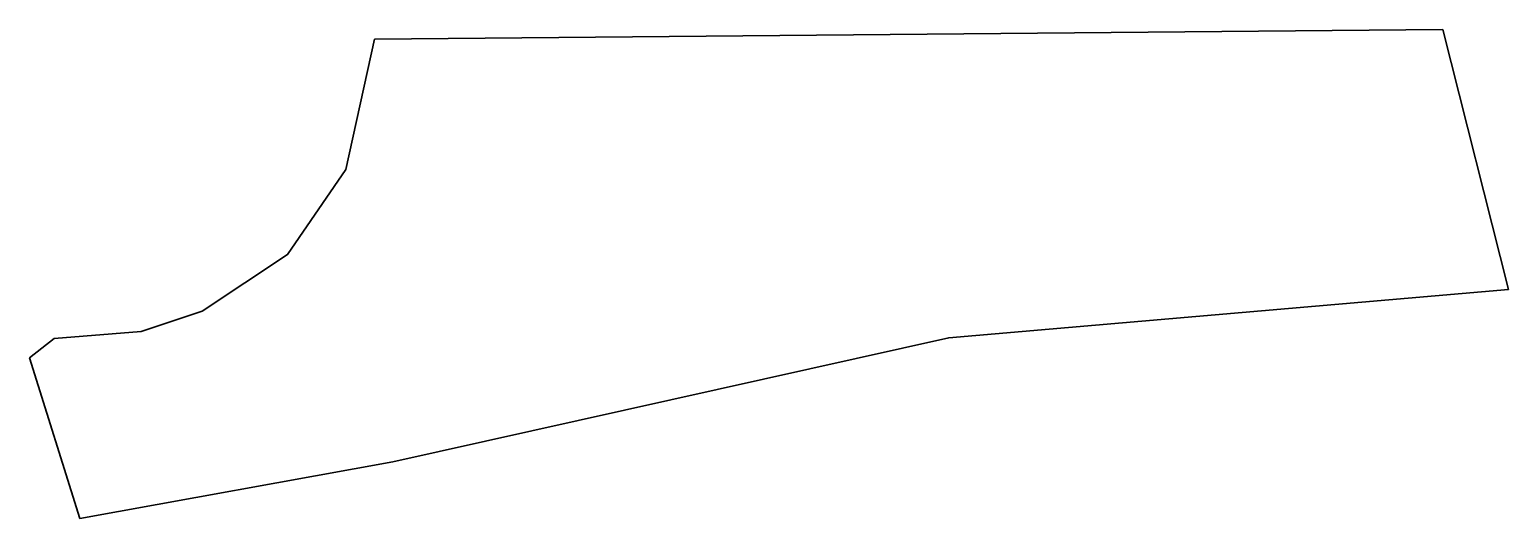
# Model space of a CAD drawing. Extents: x 0 to 4471, y -1477 to 0.
import ezdxf

# ---------------------------------------------------------------- set-up
doc = ezdxf.new("R2010")
doc.units = 0
doc.linetypes.add('Solid', pattern=[0])

msp = doc.modelspace()

# ---------------------------------------------------------------- linework, layer by layer
at = {"color": 40, "linetype": 'Solid', "lineweight": 35}
msp.add_lwpolyline([(4273, 0), (4471, -785), (2779, -931), (1098, -1306), (152, -1477), (0, -992), (74, -933), (337, -912), (522, -851), (780, -680), (956, -423), (1043, -29), (4273, 0)], close=True, dxfattribs=at)

doc.saveas('drawing.dxf')
